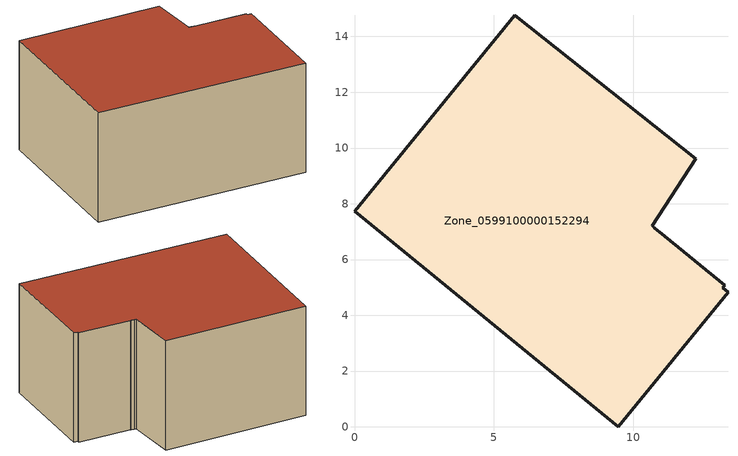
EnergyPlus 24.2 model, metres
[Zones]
Zone_0599100000152294
 floor ground (C_G): 13.21,4.99 13.39,4.83 9.46,0 0,7.74 5.76,14.77 12.24,9.61 10.67,7.22 10.75,7.15 10.88,7.04 10.92,7 13.28,5.07 z0
 wall outside (C_F): 12.24,9.61 5.76,14.77 0,7.74 9.46,0 13.39,4.83 13.21,4.99 13.28,5.07 10.92,7 10.88,7.04 10.75,7.15 10.67,7.22 12.24,9.61 z0:6.48
 roof outside (C_R): 13.21,4.99 13.28,5.07 10.92,7 10.88,7.04 10.75,7.15 10.67,7.22 12.24,9.61 5.76,14.77 0,7.74 9.46,0 13.39,4.83 z6.48
[BUILDING]
Pand.0599100000152294: North Axis=0; Terrain=City; Loads Convergence Tolerance Value=0.04; Temperature Convergence Tolerance Value=0.4; Solar Distribution=FullExterior; Maximum Number of Warmup Days=25; Minimum Number of Warmup Days=1
[Site:Location]
Rotterdam.The.Hague.AP_ZH_NLD Design_Conditions: Latitude=51.96; Longitude=4.45; Time Zone=1; Elevation=-4.5
[SITE:GROUNDTEMPERATURE:BUILDINGSURFACE]
18, 18, 18, 18, 18, 18, 18, 18, 18, 18, 18, 18
[MATERIAL] Thermal Absorptance=0.9; Solar Absorptance=0.7; Visible Absorptance=0.7
Name | Roughness | Thickness | Conductivity | Density | Specific Heat
G.TC.1946-1964 | MediumSmooth | 0.15 | 1 | 540 | 1210
F.TC.1946-1964 | Rough | 0.3 | 0.857143 | 1920 | 840
R.TC.1946-1964 | MediumRough | 0.2 | 0.235294 | 1500 | 1000
[CONSTRUCTION]
C_G: G.TC.1946-1964
C_F: F.TC.1946-1964
C_R: R.TC.1946-1964
[ZONE]
Zone_0599100000152294: Type=1; Multiplier=1; Ceiling Height=Autocalculate; Volume=Autocalculate; Floor Area=autocalculate; Part of Total Floor Area=Yes
[ZONEINFILTRATION:DESIGNFLOWRATE]
Infil_Zone_0599100000152294: Zone or ZoneList or Space or SpaceList=Zone_0599100000152294; Schedule=AlwaysOn; Design Flow Rate Calculation Method=Flow/Area; Flow Rate per Floor Area=0.003; Constant Term Coefficient=1; Temperature Term Coefficient=0; Velocity Term Coefficient=0; Velocity Squared Term Coefficient=0
[HVACTEMPLATE:ZONE:IDEALLOADSAIRSYSTEM]
Zone_0599100000152294: Maximum Heating Supply Air Temperature=50; Minimum Cooling Supply Air Temperature=13; Maximum Heating Supply Air Humidity Ratio=0.0156; Minimum Cooling Supply Air Humidity Ratio=0.0077; Heating Limit=NoLimit; Cooling Limit=NoLimit; Dehumidification Control Type=ConstantSensibleHeatRatio; Cooling Sensible Heat Ratio=0.7; Dehumidification Setpoint=60; Humidification Control Type=None; Humidification Setpoint=30; Outdoor Air Method=None; Outdoor Air Flow Rate per Person=0.00944; Outdoor Air Flow Rate per Zone Floor Area=0; Outdoor Air Flow Rate per Zone=0; Demand Controlled Ventilation Type=None; Outdoor Air Economizer Type=NoEconomizer; Heat Recovery Type=None; Sensible Heat Recovery Effectiveness=0.7; Latent Heat Recovery Effectiveness=0.65
[ZONECONTROL:THERMOSTAT]
ThermostatControl_Zone_0599100000152294: Zone or ZoneList=Zone_0599100000152294; Control Type Schedule=DualSetpointControlType; Control 1=Thermostat_Zone_0599100000152294; Temperature Difference Between Cutout And Setpoint=0
[THERMOSTATSETPOINT:DUALSETPOINT]
Thermostat_Zone_0599100000152294: Heating Setpoint Temperature Schedule=HeatingSetpoint_Zone_0599100000152294; Cooling Setpoint Temperature Schedule=CoolingSetpoint_Zone_0599100000152294
[SCHEDULE:COMPACT]
HeatingSetpoint_Zone_0599100000152294: Through: 12/31, For: AllDays, Until: 24:00, 21
CoolingSetpoint_Zone_0599100000152294: Through: 12/31, For: AllDays, Until: 24:00, 24
DualSetpointControlType: Through: 12/31, For: AllDays, Until: 24:00, 4
AlwaysOn: Through: 12/31, For: AllDays, Until: 24:00, 1
